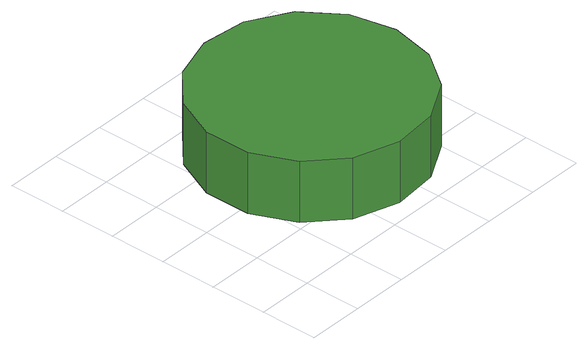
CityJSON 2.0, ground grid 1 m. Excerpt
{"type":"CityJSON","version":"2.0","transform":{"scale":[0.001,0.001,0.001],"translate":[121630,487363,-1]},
"CityObjects":{
"tree1":{"type":"SolitaryVegetationObject","attributes":{"function":"something"},"geometry":[{"type":"MultiSurface","lod":"1","boundaries":[[[0,1,2,3,4,5,6,7,8,9,10,11,12,13,14]],[[15,16,17,18,19,20,21,22,23,24,25,26,27,28,29]],[[0,29,28,1]],[[1,28,27,2]],[[2,27,26,3]],[[3,26,25,4]],[[4,25,24,5]],[[5,24,23,6]],[[6,23,22,7]],[[7,22,21,8]],[[8,21,20,9]],[[9,20,19,10]],[[10,19,18,11]],[[11,18,17,12]],[[12,17,16,13]],[[13,16,15,14]],[[14,15,29,0]]]}]}
},
"vertices":[
[4658,2281,1848],[4489,3077,1848],[4010,3736,1848],[3305,4143,1848],[2495,4229,1848],[1720,3977,1848],[1115,3432,1848],[784,2688,1848],[784,1873,1848],[1115,1129,1848],[1720,584,1848],[2495,333,1848],[3305,418,1848],[4010,825,1848],[4489,1484,1848],[4489,1484,729],[4010,825,729],[3305,418,729],[2495,333,729],[1720,584,729],[1115,1129,729],[784,1873,729],[784,2688,729],[1115,3432,729],[1720,3977,729],[2495,4229,729],[3305,4143,729],[4010,3736,729],[4489,3077,729],[4658,2281,729]
]}
